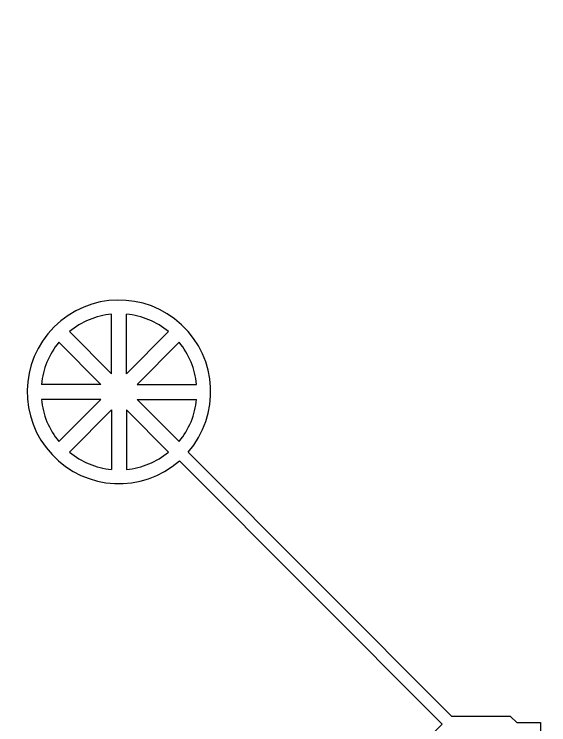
# Model space of a CAD drawing. Header units: millimetres. Extents: x -15719 to 274281, y 25504 to 323346.
# Drawn here: x 238883 to 243253, y 177539 to 183346 of the extents above; entities that cross this region are included whole.
import ezdxf

# ---------------------------------------------------------------- set-up
doc = ezdxf.new("R2010")
doc.units = ezdxf.units.MM
doc.layers.add('CLEAR', color=140, linetype='Continuous')
doc.layers.add('OPAQUE', color=10, linetype='Continuous')

msp = doc.modelspace()

# ---------------------------------------------------------------- linework, layer by layer
at = {"layer": 'CLEAR'}
for p, q in [((242461.7, 177608), (240303.9, 179765.9)), ((242382.8, 177545.5), (240233.2, 179695.2)), ((242941, 177608), (242461.7, 177608)), ((242991, 177558), (242941, 177608)), ((242991, 177558), (243186, 177558)), ((243186, 177558), (243186, 177483)), ((242382.8, 177545.5), (240233.2, 175395.9))]:
    msp.add_line(p, q, dxfattribs=at)
msp.add_arc((239739.4, 180259.7), 750, 318.82255, 311.17745, dxfattribs=at)
at = {"layer": 'OPAQUE'}
for p, q in [((239678.1, 180407.7), (239678.1, 180894.2)), ((239800.7, 180407.7), (239800.7, 180894.2)), ((239678.1, 180407.7), (239334, 180751.7)), ((239800.7, 180407.7), (240144.7, 180751.7)), ((239591.4, 180321), (239247.3, 180665)), ((239887.3, 180321), (240231.4, 180665)), ((239591.4, 180321), (239104.8, 180321)), ((239887.3, 180321), (240373.9, 180321)), ((239591.4, 180198.4), (239104.8, 180198.4)), ((239591.4, 180198.4), (239247.3, 179854.3)), ((239887.3, 180198.4), (240373.9, 180198.4)), ((239887.3, 180198.4), (240231.4, 179854.3)), ((239678.1, 180111.7), (239334, 179767.6)), ((239678.1, 180111.7), (239678.1, 179625.1)), ((239800.7, 180111.7), (239800.7, 179625.1)), ((239800.7, 180111.7), (240144.7, 179767.6))]:
    msp.add_line(p, q, dxfattribs=at)
msp.add_circle((249281, 183345.5), 25000, dxfattribs=at)
for start, end in [(95.51773, 129.48227), (50.51773, 84.48227), (140.51773, 174.48227), (5.51773, 39.48227), (185.51773, 219.48227), (320.51773, 354.48227), (230.51773, 264.48227), (275.51773, 309.48227)]:
    msp.add_arc((239739.4, 180259.7), 637.5, start, end, dxfattribs=at)

doc.saveas('drawing.dxf')
